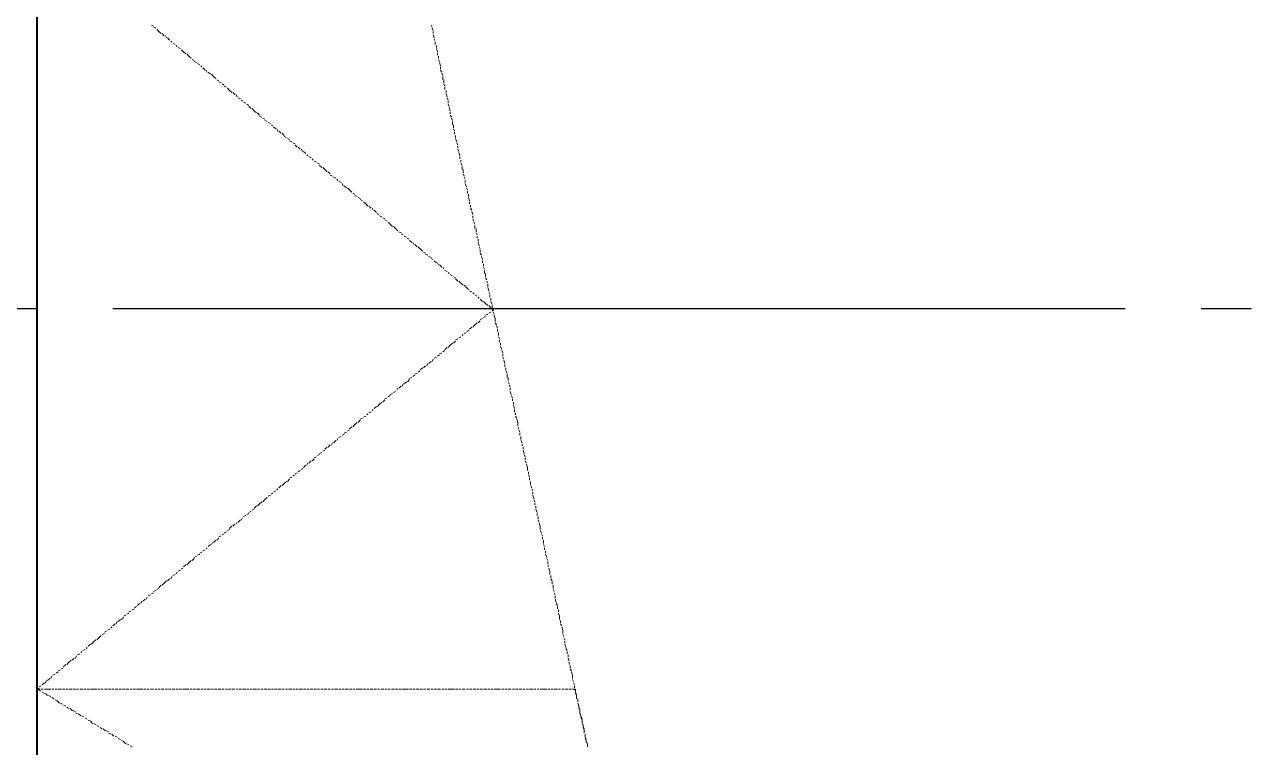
# Model space of a CAD drawing. Extents: x 8 to 21351, y 0 to 420.
# Drawn here: x 15631.75 to 15656, y 224.65 to 238.94 of the extents above; entities that cross this region are included whole.
import ezdxf

# ---------------------------------------------------------------- set-up
doc = ezdxf.new("R2010")
doc.units = 0

msp = doc.modelspace()

# ---------------------------------------------------------------- linework, layer by layer
at = {"color": 7, "lineweight": 40}
msp.add_line((15631.993, 262.065), (15631.993, 174.561), dxfattribs=at)
at = {"lineweight": 25}
for p, q in [((15631.993, 245.914), (15631.993, 225.912)), ((15631.993, 233.32), (15630.999, 233.32)), ((15653.499, 233.32), (15633.496, 233.32)), ((15655.996, 233.32), (15655.002, 233.32))]:
    msp.add_line(p, q, dxfattribs=at)
at = {"color": 7, "lineweight": 5}
for p, q in [((15631.993, 238.887), (15631.993, 238.929)), ((15631.993, 238.802), (15631.993, 238.866)), ((15634.258, 238.929), (15634.301, 238.908)), ((15634.301, 238.887), (15634.343, 238.866)), ((15634.364, 238.845), (15634.406, 238.802)), ((15639.804, 238.887), (15639.783, 238.929)), ((15639.825, 238.823), (15639.804, 238.866)), ((15631.993, 238.739), (15631.993, 238.781)), ((15631.993, 238.675), (15631.993, 238.718)), ((15631.993, 238.591), (15631.993, 238.654)), ((15634.406, 238.802), (15634.449, 238.76)), ((15634.47, 238.76), (15634.512, 238.718)), ((15634.533, 238.718), (15634.555, 238.675)), ((15634.576, 238.675), (15634.618, 238.633)), ((15634.639, 238.612), (15634.66, 238.591)), ((15639.825, 238.76), (15639.825, 238.802)), ((15639.846, 238.675), (15639.825, 238.739)), ((15639.867, 238.612), (15639.846, 238.654)), ((15639.867, 238.548), (15639.867, 238.591)), ((15631.993, 238.527), (15631.993, 238.57)), ((15631.993, 238.464), (15631.993, 238.506)), ((15631.993, 238.379), (15631.993, 238.442)), ((15631.993, 238.315), (15631.993, 238.358)), ((15634.682, 238.57), (15634.724, 238.548)), ((15634.745, 238.527), (15634.766, 238.506)), ((15634.787, 238.485), (15634.83, 238.464)), ((15634.851, 238.442), (15634.893, 238.4)), ((15634.893, 238.4), (15634.936, 238.358)), ((15634.957, 238.358), (15634.999, 238.315)), ((15639.889, 238.485), (15639.889, 238.527)), ((15639.91, 238.4), (15639.889, 238.464)), ((15639.91, 238.337), (15639.91, 238.379)), ((15631.993, 238.252), (15631.993, 238.294)), ((15631.993, 238.167), (15631.993, 238.231)), ((15631.993, 238.104), (15631.993, 238.167)), ((15634.999, 238.315), (15635.041, 238.273)), ((15635.063, 238.252), (15635.105, 238.231)), ((15635.105, 238.21), (15635.147, 238.188)), ((15635.168, 238.167), (15635.211, 238.146)), ((15635.232, 238.125), (15635.253, 238.104)), ((15639.931, 238.273), (15639.931, 238.315)), ((15639.952, 238.21), (15639.931, 238.252)), ((15639.973, 238.125), (15639.952, 238.188)), ((15639.973, 238.061), (15639.973, 238.104)), ((15631.993, 238.04), (15631.993, 238.083)), ((15631.993, 237.977), (15631.993, 238.019)), ((15631.993, 237.892), (15631.993, 237.956)), ((15631.993, 237.829), (15631.993, 237.871)), ((15635.274, 238.083), (15635.317, 238.04)), ((15635.338, 238.04), (15635.359, 237.998)), ((15635.38, 237.998), (15635.422, 237.956)), ((15635.444, 237.956), (15635.486, 237.913)), ((15635.486, 237.913), (15635.528, 237.871)), ((15639.994, 237.998), (15639.973, 238.04)), ((15640.016, 237.935), (15639.994, 237.977)), ((15640.016, 237.85), (15640.016, 237.913)), ((15631.993, 237.765), (15631.993, 237.808)), ((15631.993, 237.68), (15631.993, 237.744)), ((15631.993, 237.617), (15631.993, 237.659)), ((15635.549, 237.85), (15635.592, 237.829)), ((15635.592, 237.808), (15635.634, 237.786)), ((15635.655, 237.765), (15635.698, 237.744)), ((15635.698, 237.723), (15635.74, 237.702)), ((15635.761, 237.68), (15635.803, 237.638)), ((15635.803, 237.638), (15635.846, 237.596)), ((15640.037, 237.786), (15640.037, 237.85)), ((15640.058, 237.723), (15640.037, 237.765)), ((15640.058, 237.659), (15640.058, 237.702)), ((15640.079, 237.596), (15640.079, 237.638)), ((15631.993, 237.554), (15631.993, 237.596)), ((15631.993, 237.469), (15631.993, 237.532)), ((15631.993, 237.405), (15631.993, 237.448)), ((15631.993, 237.342), (15631.993, 237.384)), ((15635.867, 237.596), (15635.909, 237.554)), ((15635.93, 237.554), (15635.952, 237.511)), ((15635.973, 237.49), (15636.015, 237.469)), ((15636.036, 237.448), (15636.057, 237.427)), ((15636.079, 237.405), (15636.121, 237.384)), ((15640.1, 237.511), (15640.079, 237.575)), ((15640.121, 237.448), (15640.1, 237.49)), ((15640.121, 237.384), (15640.121, 237.427)), ((15631.993, 237.257), (15631.993, 237.321)), ((15631.993, 237.194), (15631.993, 237.257)), ((15631.993, 237.13), (15631.993, 237.173)), ((15636.142, 237.363), (15636.184, 237.342)), ((15636.184, 237.321), (15636.227, 237.278)), ((15636.248, 237.278), (15636.29, 237.236)), ((15636.29, 237.236), (15636.333, 237.194)), ((15636.354, 237.194), (15636.396, 237.151)), ((15636.396, 237.13), (15636.438, 237.109)), ((15640.143, 237.321), (15640.121, 237.363)), ((15640.164, 237.236), (15640.143, 237.299)), ((15640.164, 237.173), (15640.164, 237.215)), ((15640.185, 237.109), (15640.164, 237.151)), ((15631.993, 237.067), (15631.993, 237.109)), ((15631.993, 236.982), (15631.993, 237.045)), ((15631.993, 236.918), (15631.993, 236.961)), ((15631.993, 236.855), (15631.993, 236.897)), ((15636.46, 237.088), (15636.502, 237.067)), ((15636.502, 237.045), (15636.544, 237.024)), ((15636.565, 237.003), (15636.608, 236.982)), ((15636.629, 236.961), (15636.65, 236.94)), ((15636.671, 236.918), (15636.714, 236.876)), ((15640.206, 237.045), (15640.185, 237.088)), ((15640.206, 236.961), (15640.206, 237.024)), ((15640.227, 236.897), (15640.227, 236.961)), ((15631.993, 236.77), (15631.993, 236.834)), ((15631.993, 236.707), (15631.993, 236.749)), ((15631.993, 236.643), (15631.993, 236.686)), ((15636.735, 236.876), (15636.756, 236.834)), ((15636.777, 236.834), (15636.819, 236.792)), ((15636.841, 236.792), (15636.883, 236.749)), ((15636.883, 236.728), (15636.925, 236.707)), ((15636.946, 236.686), (15636.989, 236.665)), ((15640.248, 236.834), (15640.227, 236.876)), ((15640.248, 236.77), (15640.248, 236.813)), ((15640.27, 236.707), (15640.27, 236.749)), ((15640.291, 236.622), (15640.27, 236.686)), ((15631.993, 236.559), (15631.993, 236.622)), ((15631.993, 236.495), (15631.993, 236.537)), ((15631.993, 236.432), (15631.993, 236.474)), ((15631.993, 236.347), (15631.993, 236.411)), ((15636.989, 236.643), (15637.031, 236.622)), ((15637.052, 236.601), (15637.095, 236.58)), ((15637.095, 236.559), (15637.137, 236.516)), ((15637.158, 236.516), (15637.2, 236.474)), ((15637.222, 236.474), (15637.243, 236.432)), ((15637.264, 236.432), (15637.306, 236.389)), ((15640.312, 236.559), (15640.291, 236.601)), ((15640.312, 236.495), (15640.312, 236.537)), ((15640.333, 236.432), (15640.312, 236.474)), ((15640.354, 236.347), (15640.333, 236.411)), ((15631.993, 236.284), (15631.993, 236.347)), ((15631.993, 236.22), (15631.993, 236.262)), ((15631.993, 236.156), (15631.993, 236.199)), ((15637.327, 236.368), (15637.349, 236.347)), ((15637.37, 236.326), (15637.412, 236.305)), ((15637.433, 236.284), (15637.454, 236.262)), ((15637.476, 236.241), (15637.518, 236.22)), ((15637.539, 236.199), (15637.581, 236.178)), ((15640.354, 236.284), (15640.354, 236.326)), ((15640.375, 236.22), (15640.375, 236.262)), ((15640.397, 236.156), (15640.375, 236.199)), ((15631.993, 236.072), (15631.993, 236.135)), ((15631.993, 236.008), (15631.993, 236.051)), ((15631.993, 235.945), (15631.993, 235.987)), ((15631.993, 235.86), (15631.993, 235.924)), ((15637.581, 236.156), (15637.624, 236.114)), ((15637.645, 236.114), (15637.687, 236.072)), ((15637.687, 236.072), (15637.73, 236.03)), ((15637.751, 236.03), (15637.793, 235.987)), ((15637.793, 235.966), (15637.835, 235.945)), ((15637.857, 235.924), (15637.899, 235.902)), ((15640.397, 236.072), (15640.397, 236.135)), ((15640.418, 236.008), (15640.418, 236.072)), ((15640.439, 235.945), (15640.418, 235.987)), ((15640.46, 235.881), (15640.439, 235.924)), ((15631.993, 235.797), (15631.993, 235.839)), ((15631.993, 235.733), (15631.993, 235.775)), ((15631.993, 235.649), (15631.993, 235.712)), ((15637.92, 235.881), (15637.941, 235.86)), ((15637.962, 235.839), (15638.005, 235.818)), ((15638.026, 235.797), (15638.047, 235.754)), ((15638.068, 235.754), (15638.111, 235.712)), ((15638.132, 235.712), (15638.174, 235.67)), ((15640.46, 235.818), (15640.46, 235.86)), ((15640.481, 235.733), (15640.46, 235.797)), ((15640.502, 235.67), (15640.481, 235.712)), ((15631.993, 235.585), (15631.993, 235.627)), ((15631.993, 235.522), (15631.993, 235.564)), ((15631.993, 235.437), (15631.993, 235.5)), ((15631.993, 235.373), (15631.993, 235.437)), ((15638.174, 235.67), (15638.216, 235.627)), ((15638.238, 235.606), (15638.28, 235.585)), ((15638.28, 235.564), (15638.322, 235.543)), ((15638.343, 235.522), (15638.386, 235.5)), ((15638.386, 235.479), (15638.428, 235.458)), ((15638.449, 235.437), (15638.492, 235.394)), ((15640.502, 235.606), (15640.502, 235.649)), ((15640.524, 235.543), (15640.524, 235.585)), ((15640.545, 235.458), (15640.524, 235.522)), ((15640.545, 235.394), (15640.545, 235.437)), ((15631.993, 235.31), (15631.993, 235.352)), ((15631.993, 235.246), (15631.993, 235.289)), ((15631.993, 235.162), (15631.993, 235.225)), ((15638.492, 235.394), (15638.534, 235.352)), ((15638.555, 235.352), (15638.597, 235.31)), ((15638.619, 235.31), (15638.64, 235.268)), ((15638.661, 235.268), (15638.703, 235.225)), ((15638.724, 235.204), (15638.746, 235.183)), ((15640.566, 235.331), (15640.566, 235.373)), ((15640.587, 235.268), (15640.566, 235.31)), ((15640.608, 235.183), (15640.587, 235.246)), ((15631.993, 235.098), (15631.993, 235.141)), ((15631.993, 235.035), (15631.993, 235.077)), ((15631.993, 234.95), (15631.993, 235.013)), ((15638.767, 235.162), (15638.809, 235.141)), ((15638.83, 235.119), (15638.873, 235.098)), ((15638.873, 235.077), (15638.915, 235.056)), ((15638.936, 235.035), (15638.978, 234.992)), ((15638.978, 234.992), (15639.021, 234.95)), ((15639.042, 234.95), (15639.084, 234.908)), ((15640.608, 235.119), (15640.608, 235.162)), ((15640.629, 235.056), (15640.608, 235.098)), ((15640.651, 234.992), (15640.629, 235.035)), ((15640.651, 234.908), (15640.651, 234.971)), ((15631.993, 234.887), (15631.993, 234.929)), ((15631.993, 234.823), (15631.993, 234.865)), ((15631.993, 234.738), (15631.993, 234.802)), ((15631.993, 234.675), (15631.993, 234.717)), ((15639.084, 234.908), (15639.127, 234.865)), ((15639.148, 234.844), (15639.19, 234.823)), ((15639.19, 234.802), (15639.232, 234.781)), ((15639.254, 234.759), (15639.296, 234.738)), ((15639.317, 234.717), (15639.338, 234.696)), ((15640.672, 234.844), (15640.672, 234.908)), ((15640.693, 234.781), (15640.672, 234.823)), ((15640.693, 234.717), (15640.693, 234.759)), ((15631.993, 234.611), (15631.993, 234.654)), ((15631.993, 234.527), (15631.993, 234.59)), ((15631.993, 234.463), (15631.993, 234.527)), ((15639.359, 234.675), (15639.402, 234.632)), ((15639.423, 234.632), (15639.444, 234.59)), ((15639.465, 234.59), (15639.508, 234.548)), ((15639.529, 234.548), (15639.571, 234.506)), ((15639.571, 234.506), (15639.613, 234.463)), ((15640.714, 234.654), (15640.714, 234.696)), ((15640.735, 234.569), (15640.714, 234.632)), ((15640.756, 234.506), (15640.735, 234.548)), ((15640.756, 234.442), (15640.756, 234.484)), ((15631.993, 234.4), (15631.993, 234.442)), ((15631.993, 234.336), (15631.993, 234.379)), ((15631.993, 234.251), (15631.993, 234.315)), ((15631.993, 234.188), (15631.993, 234.23)), ((15639.635, 234.442), (15639.677, 234.421)), ((15639.677, 234.4), (15639.719, 234.379)), ((15639.74, 234.357), (15639.783, 234.336)), ((15639.783, 234.315), (15639.825, 234.294)), ((15639.846, 234.273), (15639.889, 234.23)), ((15639.91, 234.23), (15639.931, 234.188)), ((15640.778, 234.379), (15640.756, 234.421)), ((15640.799, 234.294), (15640.778, 234.357)), ((15640.799, 234.23), (15640.799, 234.273)), ((15631.993, 234.125), (15631.993, 234.167)), ((15631.993, 234.04), (15631.993, 234.103)), ((15631.993, 233.976), (15631.993, 234.019)), ((15639.952, 234.188), (15639.994, 234.146)), ((15640.016, 234.146), (15640.037, 234.103)), ((15640.058, 234.082), (15640.1, 234.061)), ((15640.121, 234.04), (15640.143, 234.019)), ((15640.164, 233.998), (15640.206, 233.976)), ((15640.82, 234.167), (15640.82, 234.209)), ((15640.841, 234.103), (15640.82, 234.146)), ((15640.841, 234.019), (15640.841, 234.082)), ((15640.862, 233.955), (15640.862, 234.019)), ((15631.993, 233.913), (15631.993, 233.955)), ((15631.993, 233.828), (15631.993, 233.892)), ((15631.993, 233.765), (15631.993, 233.807)), ((15631.993, 233.701), (15631.993, 233.744)), ((15640.227, 233.955), (15640.27, 233.934)), ((15640.27, 233.913), (15640.312, 233.87)), ((15640.333, 233.87), (15640.375, 233.828)), ((15640.375, 233.828), (15640.418, 233.786)), ((15640.439, 233.786), (15640.481, 233.744)), ((15640.481, 233.744), (15640.524, 233.701)), ((15640.883, 233.892), (15640.862, 233.934)), ((15640.905, 233.828), (15640.883, 233.87)), ((15640.905, 233.765), (15640.905, 233.807)), ((15640.926, 233.68), (15640.905, 233.744)), ((15631.993, 233.617), (15631.993, 233.68)), ((15631.993, 233.553), (15631.993, 233.617)), ((15631.993, 233.489), (15631.993, 233.532)), ((15640.545, 233.68), (15640.587, 233.659)), ((15640.608, 233.638), (15640.629, 233.617)), ((15640.651, 233.595), (15640.693, 233.574)), ((15640.714, 233.553), (15640.735, 233.532)), ((15640.756, 233.511), (15640.799, 233.468)), ((15640.947, 233.617), (15640.926, 233.659)), ((15640.947, 233.553), (15640.947, 233.595)), ((15640.968, 233.489), (15640.968, 233.532)), ((15631.993, 233.426), (15631.993, 233.468)), ((15631.993, 233.341), (15631.993, 233.405)), ((15631.993, 233.278), (15631.993, 233.32)), ((15631.993, 233.214), (15631.993, 233.257)), ((15640.82, 233.468), (15640.862, 233.426)), ((15640.862, 233.426), (15640.905, 233.384)), ((15640.926, 233.384), (15640.968, 233.341)), ((15640.968, 233.257), (15640.926, 233.236)), ((15640.989, 233.405), (15640.968, 233.468)), ((15640.968, 233.32), (15641.01, 233.299)), ((15640.989, 233.341), (15640.989, 233.384)), ((15641.01, 233.299), (15640.989, 233.278)), ((15641.01, 233.278), (15641.01, 233.32)), ((15641.032, 233.214), (15641.01, 233.257)), ((15631.993, 233.13), (15631.993, 233.193)), ((15631.993, 233.066), (15631.993, 233.108)), ((15631.993, 233.003), (15631.993, 233.045)), ((15640.693, 233.045), (15640.651, 233.003)), ((15640.756, 233.087), (15640.714, 233.045)), ((15640.799, 233.13), (15640.756, 233.108)), ((15640.862, 233.172), (15640.82, 233.151)), ((15640.905, 233.214), (15640.862, 233.193)), ((15641.053, 233.13), (15641.032, 233.193)), ((15641.053, 233.066), (15641.053, 233.13)), ((15641.074, 233.003), (15641.053, 233.045)), ((15631.993, 232.918), (15631.993, 232.982)), ((15631.993, 232.855), (15631.993, 232.897)), ((15631.993, 232.791), (15631.993, 232.833)), ((15631.993, 232.727), (15631.993, 232.77)), ((15640.375, 232.77), (15640.333, 232.749)), ((15640.418, 232.812), (15640.397, 232.791)), ((15640.481, 232.855), (15640.439, 232.833)), ((15640.524, 232.897), (15640.502, 232.876)), ((15640.587, 232.96), (15640.545, 232.918)), ((15640.651, 233.003), (15640.608, 232.96)), ((15641.095, 232.939), (15641.074, 232.982)), ((15641.095, 232.876), (15641.095, 232.918)), ((15641.116, 232.791), (15641.116, 232.855)), ((15641.137, 232.727), (15641.116, 232.77)), ((15631.993, 232.643), (15631.993, 232.706)), ((15631.993, 232.579), (15631.993, 232.622)), ((15631.993, 232.516), (15631.993, 232.558)), ((15640.1, 232.558), (15640.058, 232.516)), ((15640.164, 232.601), (15640.121, 232.558)), ((15640.206, 232.643), (15640.164, 232.601)), ((15640.27, 232.685), (15640.227, 232.643)), ((15640.312, 232.727), (15640.27, 232.706)), ((15641.137, 232.664), (15641.137, 232.706)), ((15641.159, 232.601), (15641.159, 232.643)), ((15641.18, 232.516), (15641.159, 232.579)), ((15631.993, 232.431), (15631.993, 232.495)), ((15631.993, 232.368), (15631.993, 232.41)), ((15631.993, 232.304), (15631.993, 232.346)), ((15631.993, 232.22), (15631.993, 232.283)), ((15639.783, 232.283), (15639.74, 232.241)), ((15639.825, 232.325), (15639.804, 232.283)), ((15639.889, 232.368), (15639.846, 232.346)), ((15639.952, 232.41), (15639.91, 232.389)), ((15639.994, 232.452), (15639.952, 232.431)), ((15640.058, 232.495), (15640.016, 232.474)), ((15641.201, 232.452), (15641.18, 232.495)), ((15641.201, 232.389), (15641.201, 232.431)), ((15641.222, 232.325), (15641.201, 232.368)), ((15641.243, 232.241), (15641.222, 232.304)), ((15631.993, 232.156), (15631.993, 232.198)), ((15631.993, 232.093), (15631.993, 232.135)), ((15631.993, 232.008), (15631.993, 232.071)), ((15639.508, 232.05), (15639.465, 232.029)), ((15639.571, 232.093), (15639.529, 232.071)), ((15639.613, 232.156), (15639.571, 232.114)), ((15639.677, 232.198), (15639.635, 232.156)), ((15639.719, 232.241), (15639.698, 232.198)), ((15641.243, 232.177), (15641.243, 232.22)), ((15641.264, 232.114), (15641.264, 232.156)), ((15641.286, 232.05), (15641.264, 232.093)), ((15631.993, 231.944), (15631.993, 231.987)), ((15631.993, 231.881), (15631.993, 231.923)), ((15631.993, 231.817), (15631.993, 231.86)), ((15631.993, 231.733), (15631.993, 231.796)), ((15639.19, 231.796), (15639.148, 231.754)), ((15639.232, 231.839), (15639.211, 231.796)), ((15639.296, 231.881), (15639.254, 231.839)), ((15639.359, 231.923), (15639.317, 231.881)), ((15639.402, 231.965), (15639.359, 231.944)), ((15639.465, 232.008), (15639.423, 231.987)), ((15641.286, 231.965), (15641.286, 232.029)), ((15641.307, 231.902), (15641.307, 231.965)), ((15641.328, 231.839), (15641.307, 231.881)), ((15641.349, 231.775), (15641.328, 231.817)), ((15631.993, 231.669), (15631.993, 231.711)), ((15631.993, 231.606), (15631.993, 231.648)), ((15631.993, 231.521), (15631.993, 231.584)), ((15638.915, 231.563), (15638.873, 231.542)), ((15638.978, 231.606), (15638.936, 231.584)), ((15639.021, 231.648), (15638.978, 231.627)), ((15639.084, 231.69), (15639.042, 231.669)), ((15639.127, 231.754), (15639.105, 231.711)), ((15641.349, 231.711), (15641.349, 231.754)), ((15641.37, 231.627), (15641.349, 231.69)), ((15641.391, 231.563), (15641.37, 231.606)), ((15631.993, 231.458), (15631.993, 231.5)), ((15631.993, 231.394), (15631.993, 231.436)), ((15631.993, 231.309), (15631.993, 231.373)), ((15638.64, 231.331), (15638.619, 231.309)), ((15638.703, 231.394), (15638.661, 231.352)), ((15638.767, 231.436), (15638.724, 231.394)), ((15638.809, 231.479), (15638.767, 231.436)), ((15638.873, 231.521), (15638.83, 231.479)), ((15641.391, 231.5), (15641.391, 231.542)), ((15641.413, 231.436), (15641.413, 231.479)), ((15641.434, 231.352), (15641.413, 231.415)), ((15641.434, 231.288), (15641.434, 231.331)), ((15631.993, 231.246), (15631.993, 231.288)), ((15631.993, 231.182), (15631.993, 231.225)), ((15631.993, 231.098), (15631.993, 231.161)), ((15631.993, 231.034), (15631.993, 231.077)), ((15638.322, 231.077), (15638.28, 231.034)), ((15638.386, 231.119), (15638.343, 231.077)), ((15638.428, 231.161), (15638.386, 231.14)), ((15638.492, 231.203), (15638.449, 231.182)), ((15638.534, 231.246), (15638.513, 231.225)), ((15638.597, 231.288), (15638.555, 231.267)), ((15641.455, 231.225), (15641.455, 231.267)), ((15641.476, 231.161), (15641.455, 231.203)), ((15641.497, 231.077), (15641.476, 231.14)), ((15641.497, 231.013), (15641.497, 231.077)), ((15631.993, 230.971), (15631.993, 231.013)), ((15631.993, 230.907), (15631.993, 230.95)), ((15631.993, 230.822), (15631.993, 230.886)), ((15638.068, 230.844), (15638.026, 230.822)), ((15638.111, 230.886), (15638.068, 230.865)), ((15638.174, 230.928), (15638.132, 230.907)), ((15638.216, 230.992), (15638.174, 230.95)), ((15638.28, 231.034), (15638.238, 230.992)), ((15641.518, 230.95), (15641.497, 230.992)), ((15641.54, 230.886), (15641.518, 230.928)), ((15641.54, 230.822), (15641.54, 230.865)), ((15631.993, 230.759), (15631.993, 230.801)), ((15631.993, 230.696), (15631.993, 230.738)), ((15631.993, 230.611), (15631.993, 230.674)), ((15631.993, 230.547), (15631.993, 230.59)), ((15637.73, 230.59), (15637.687, 230.547)), ((15637.793, 230.632), (15637.751, 230.59)), ((15637.835, 230.674), (15637.814, 230.632)), ((15637.899, 230.717), (15637.857, 230.674)), ((15637.941, 230.759), (15637.92, 230.717)), ((15638.005, 230.801), (15637.962, 230.78)), ((15641.561, 230.738), (15641.561, 230.801)), ((15641.582, 230.674), (15641.561, 230.717)), ((15641.582, 230.611), (15641.582, 230.653)), ((15641.603, 230.547), (15641.603, 230.59)), ((15631.993, 230.484), (15631.993, 230.526)), ((15631.993, 230.399), (15631.993, 230.463)), ((15631.993, 230.336), (15631.993, 230.378)), ((15637.476, 230.357), (15637.433, 230.315)), ((15637.518, 230.399), (15637.476, 230.378)), ((15637.581, 230.441), (15637.539, 230.42)), ((15637.624, 230.484), (15637.581, 230.463)), ((15637.687, 230.526), (15637.645, 230.505)), ((15641.624, 230.463), (15641.603, 230.526)), ((15641.645, 230.399), (15641.624, 230.441)), ((15641.645, 230.336), (15641.645, 230.378)), ((15631.993, 230.272), (15631.993, 230.315)), ((15631.993, 230.188), (15631.993, 230.251)), ((15631.993, 230.124), (15631.993, 230.166)), ((15631.993, 230.06), (15631.993, 230.103)), ((15637.2, 230.124), (15637.158, 230.103)), ((15637.243, 230.166), (15637.222, 230.145)), ((15637.306, 230.23), (15637.264, 230.188)), ((15637.349, 230.272), (15637.327, 230.23)), ((15637.412, 230.315), (15637.37, 230.272)), ((15641.667, 230.272), (15641.645, 230.315)), ((15641.688, 230.188), (15641.667, 230.251)), ((15641.688, 230.124), (15641.688, 230.188)), ((15641.709, 230.06), (15641.709, 230.103)), ((15631.993, 229.997), (15631.993, 230.039)), ((15631.993, 229.912), (15631.993, 229.976)), ((15631.993, 229.849), (15631.993, 229.891)), ((15636.883, 229.87), (15636.841, 229.828)), ((15636.925, 229.912), (15636.883, 229.87)), ((15636.989, 229.955), (15636.946, 229.912)), ((15637.031, 229.997), (15636.989, 229.976)), ((15637.095, 230.039), (15637.052, 230.018)), ((15637.137, 230.082), (15637.095, 230.06)), ((15641.73, 229.997), (15641.709, 230.039)), ((15641.73, 229.934), (15641.73, 229.976)), ((15641.751, 229.849), (15641.751, 229.912)), ((15631.993, 229.785), (15631.993, 229.828)), ((15631.993, 229.701), (15631.993, 229.764)), ((15631.993, 229.637), (15631.993, 229.679)), ((15631.993, 229.574), (15631.993, 229.616)), ((15636.608, 229.637), (15636.565, 229.616)), ((15636.65, 229.679), (15636.629, 229.658)), ((15636.714, 229.722), (15636.671, 229.701)), ((15636.756, 229.764), (15636.735, 229.743)), ((15636.819, 229.828), (15636.777, 229.785)), ((15641.772, 229.785), (15641.751, 229.828)), ((15641.794, 229.722), (15641.772, 229.764)), ((15641.794, 229.658), (15641.794, 229.701)), ((15641.815, 229.574), (15641.794, 229.637)), ((15631.993, 229.489), (15631.993, 229.553)), ((15631.993, 229.425), (15631.993, 229.468)), ((15631.993, 229.362), (15631.993, 229.404)), ((15636.333, 229.425), (15636.29, 229.383)), ((15636.396, 229.468), (15636.354, 229.425)), ((15636.438, 229.51), (15636.396, 229.468)), ((15636.502, 229.553), (15636.46, 229.51)), ((15636.544, 229.595), (15636.502, 229.553)), ((15641.836, 229.51), (15641.815, 229.553)), ((15641.836, 229.447), (15641.836, 229.489)), ((15641.857, 229.383), (15641.857, 229.425)), ((15631.993, 229.277), (15631.993, 229.341)), ((15631.993, 229.214), (15631.993, 229.256)), ((15631.993, 229.15), (15631.993, 229.193)), ((15631.993, 229.087), (15631.993, 229.129)), ((15636.015, 229.15), (15635.973, 229.108)), ((15636.057, 229.193), (15636.036, 229.15)), ((15636.121, 229.235), (15636.079, 229.214)), ((15636.184, 229.277), (15636.142, 229.256)), ((15636.227, 229.32), (15636.184, 229.298)), ((15636.29, 229.362), (15636.248, 229.341)), ((15641.878, 229.298), (15641.857, 229.362)), ((15641.878, 229.235), (15641.878, 229.277)), ((15641.899, 229.172), (15641.899, 229.214)), ((15641.921, 229.108), (15641.899, 229.15)), ((15631.993, 229.002), (15631.993, 229.066)), ((15631.993, 228.939), (15631.993, 228.981)), ((15631.993, 228.875), (15631.993, 228.917)), ((15635.74, 228.917), (15635.698, 228.896)), ((15635.803, 228.96), (15635.761, 228.939)), ((15635.846, 229.023), (15635.803, 228.981)), ((15635.909, 229.066), (15635.867, 229.023)), ((15635.952, 229.108), (15635.93, 229.066)), ((15641.942, 229.023), (15641.921, 229.087)), ((15641.942, 228.96), (15641.942, 229.023)), ((15641.963, 228.896), (15641.942, 228.939)), ((15631.993, 228.791), (15631.993, 228.854)), ((15631.993, 228.727), (15631.993, 228.769)), ((15631.993, 228.663), (15631.993, 228.706)), ((15635.422, 228.663), (15635.38, 228.621)), ((15635.465, 228.706), (15635.444, 228.663)), ((15635.528, 228.748), (15635.486, 228.706)), ((15635.592, 228.791), (15635.549, 228.748)), ((15635.634, 228.833), (15635.592, 228.812)), ((15635.698, 228.875), (15635.655, 228.854)), ((15641.984, 228.833), (15641.963, 228.875)), ((15641.984, 228.769), (15641.984, 228.812)), ((15642.005, 228.685), (15642.005, 228.748)), ((15642.026, 228.621), (15642.005, 228.663)), ((15631.993, 228.579), (15631.993, 228.642)), ((15631.993, 228.515), (15631.993, 228.558)), ((15631.993, 228.452), (15631.993, 228.494)), ((15631.993, 228.367), (15631.993, 228.431)), ((15635.147, 228.431), (15635.105, 228.41)), ((15635.211, 228.473), (15635.168, 228.452)), ((15635.253, 228.515), (15635.211, 228.494)), ((15635.317, 228.558), (15635.274, 228.536)), ((15635.359, 228.6), (15635.338, 228.579)), ((15642.026, 228.558), (15642.026, 228.6)), ((15642.048, 228.494), (15642.048, 228.536)), ((15642.069, 228.41), (15642.048, 228.473)), ((15631.993, 228.304), (15631.993, 228.346)), ((15631.993, 228.24), (15631.993, 228.282)), ((15631.993, 228.177), (15631.993, 228.219)), ((15634.872, 228.198), (15634.851, 228.177)), ((15634.936, 228.261), (15634.893, 228.219)), ((15634.999, 228.304), (15634.957, 228.261)), ((15635.041, 228.346), (15634.999, 228.304)), ((15635.105, 228.388), (15635.063, 228.346)), ((15642.09, 228.346), (15642.069, 228.388)), ((15642.09, 228.282), (15642.09, 228.325)), ((15642.111, 228.219), (15642.09, 228.261)), ((15642.132, 228.134), (15642.111, 228.198)), ((15631.993, 228.092), (15631.993, 228.155)), ((15631.993, 228.029), (15631.993, 228.071)), ((15631.993, 227.965), (15631.993, 228.007)), ((15631.993, 227.88), (15631.993, 227.944)), ((15634.555, 227.944), (15634.512, 227.901)), ((15634.618, 227.986), (15634.576, 227.944)), ((15634.66, 228.029), (15634.639, 227.986)), ((15634.724, 228.071), (15634.682, 228.05)), ((15634.766, 228.113), (15634.745, 228.092)), ((15634.83, 228.155), (15634.787, 228.134)), ((15642.132, 228.071), (15642.132, 228.134)), ((15642.153, 228.007), (15642.153, 228.05)), ((15642.175, 227.944), (15642.153, 227.986)), ((15642.175, 227.88), (15642.175, 227.923)), ((15631.993, 227.817), (15631.993, 227.859)), ((15631.993, 227.753), (15631.993, 227.796)), ((15631.993, 227.669), (15631.993, 227.732)), ((15634.301, 227.711), (15634.258, 227.69)), ((15634.343, 227.753), (15634.301, 227.732)), ((15634.406, 227.796), (15634.364, 227.774)), ((15634.449, 227.859), (15634.406, 227.817)), ((15634.512, 227.901), (15634.47, 227.859)), ((15642.196, 227.796), (15642.196, 227.859)), ((15642.217, 227.732), (15642.196, 227.774)), ((15642.238, 227.669), (15642.217, 227.711)), ((15631.993, 227.605), (15631.993, 227.648)), ((15631.993, 227.542), (15631.993, 227.584)), ((15631.993, 227.457), (15631.993, 227.52)), ((15631.993, 227.393), (15631.993, 227.436)), ((15633.962, 227.436), (15633.92, 227.415)), ((15634.025, 227.499), (15633.983, 227.457)), ((15634.068, 227.542), (15634.047, 227.499)), ((15634.131, 227.584), (15634.089, 227.542)), ((15634.174, 227.626), (15634.152, 227.584)), ((15634.237, 227.669), (15634.195, 227.648)), ((15642.238, 227.605), (15642.238, 227.648)), ((15642.259, 227.52), (15642.238, 227.584)), ((15642.28, 227.457), (15642.259, 227.499)), ((15642.28, 227.393), (15642.28, 227.436)), ((15631.993, 227.33), (15631.993, 227.372)), ((15631.993, 227.267), (15631.993, 227.309)), ((15631.993, 227.182), (15631.993, 227.245)), ((15633.708, 227.224), (15633.666, 227.182)), ((15633.75, 227.267), (15633.708, 227.245)), ((15633.814, 227.309), (15633.771, 227.288)), ((15633.856, 227.351), (15633.814, 227.33)), ((15633.92, 227.393), (15633.877, 227.372)), ((15642.302, 227.33), (15642.302, 227.372)), ((15642.323, 227.245), (15642.302, 227.309)), ((15642.323, 227.182), (15642.323, 227.245)), ((15631.993, 227.118), (15631.993, 227.161)), ((15631.993, 227.055), (15631.993, 227.097)), ((15631.993, 226.97), (15631.993, 227.034)), ((15631.993, 226.907), (15631.993, 226.949)), ((15633.369, 226.949), (15633.327, 226.928)), ((15633.433, 226.991), (15633.39, 226.97)), ((15633.475, 227.034), (15633.454, 227.012)), ((15633.539, 227.097), (15633.496, 227.055)), ((15633.581, 227.139), (15633.56, 227.097)), ((15633.644, 227.182), (15633.602, 227.139)), ((15642.344, 227.118), (15642.344, 227.161)), ((15642.365, 227.055), (15642.344, 227.097)), ((15642.386, 226.97), (15642.365, 227.034)), ((15642.386, 226.907), (15642.386, 226.97)), ((15631.993, 226.843), (15631.993, 226.886)), ((15631.993, 226.758), (15631.993, 226.822)), ((15631.993, 226.695), (15631.993, 226.737)), ((15633.115, 226.737), (15633.073, 226.695)), ((15633.158, 226.78), (15633.115, 226.737)), ((15633.221, 226.822), (15633.179, 226.78)), ((15633.263, 226.864), (15633.221, 226.822)), ((15633.327, 226.907), (15633.285, 226.886)), ((15642.407, 226.843), (15642.386, 226.886)), ((15642.429, 226.78), (15642.407, 226.822)), ((15642.429, 226.716), (15642.429, 226.758)), ((15631.993, 226.631), (15631.993, 226.674)), ((15631.993, 226.547), (15631.993, 226.61)), ((15631.993, 226.483), (15631.993, 226.547)), ((15631.993, 226.42), (15631.993, 226.462)), ((15632.777, 226.462), (15632.755, 226.42)), ((15632.84, 226.505), (15632.798, 226.483)), ((15632.882, 226.547), (15632.861, 226.526)), ((15632.946, 226.589), (15632.904, 226.568)), ((15632.988, 226.631), (15632.967, 226.61)), ((15633.052, 226.695), (15633.009, 226.653)), ((15642.45, 226.631), (15642.429, 226.695)), ((15642.471, 226.568), (15642.45, 226.61)), ((15642.471, 226.505), (15642.471, 226.547)), ((15642.492, 226.441), (15642.492, 226.483)), ((15631.993, 226.356), (15631.993, 226.399)), ((15631.993, 226.272), (15631.993, 226.335)), ((15631.993, 226.208), (15631.993, 226.25)), ((15632.523, 226.229), (15632.48, 226.208)), ((15632.565, 226.293), (15632.523, 226.25)), ((15632.628, 226.335), (15632.586, 226.293)), ((15632.671, 226.377), (15632.628, 226.335)), ((15632.734, 226.42), (15632.692, 226.377)), ((15642.513, 226.356), (15642.492, 226.42)), ((15642.513, 226.293), (15642.513, 226.335)), ((15642.534, 226.229), (15642.534, 226.272)), ((15631.993, 226.145), (15631.993, 226.187)), ((15631.993, 226.06), (15631.993, 226.124)), ((15631.993, 225.996), (15631.993, 226.039)), ((15632.247, 226.018), (15632.205, 225.975)), ((15632.29, 226.06), (15632.269, 226.018)), ((15632.353, 226.102), (15632.311, 226.081)), ((15632.417, 226.145), (15632.374, 226.124)), ((15632.459, 226.187), (15632.417, 226.166)), ((15642.556, 226.166), (15642.534, 226.208)), ((15642.577, 226.081), (15642.556, 226.145)), ((15642.577, 226.018), (15642.577, 226.081)), ((15642.598, 225.954), (15642.577, 225.996)), ((15631.993, 225.933), (15631.993, 225.975)), ((15631.993, 225.848), (15631.993, 225.912)), ((15632.036, 225.827), (15631.993, 225.806)), ((15631.993, 225.785), (15631.993, 225.827)), ((15631.993, 225.806), (15632.057, 225.806)), ((15631.993, 225.806), (15632.036, 225.785)), ((15631.993, 225.721), (15631.993, 225.764)), ((15632.078, 225.869), (15632.036, 225.848)), ((15632.036, 225.785), (15632.078, 225.764)), ((15632.078, 225.806), (15632.12, 225.806)), ((15632.142, 225.933), (15632.099, 225.891)), ((15632.099, 225.743), (15632.142, 225.721)), ((15632.142, 225.806), (15632.205, 225.806)), ((15632.184, 225.975), (15632.163, 225.933)), ((15632.205, 225.806), (15632.269, 225.806)), ((15632.29, 225.806), (15632.332, 225.806)), ((15632.353, 225.806), (15632.396, 225.806)), ((15632.417, 225.806), (15632.48, 225.806)), ((15632.501, 225.806), (15632.544, 225.806)), ((15632.565, 225.806), (15632.607, 225.806)), ((15632.628, 225.806), (15632.692, 225.806)), ((15632.713, 225.806), (15632.755, 225.806)), ((15632.777, 225.806), (15632.819, 225.806)), ((15632.84, 225.806), (15632.904, 225.806)), ((15632.925, 225.806), (15632.967, 225.806)), ((15632.988, 225.806), (15633.031, 225.806)), ((15633.052, 225.806), (15633.115, 225.806)), ((15633.115, 225.806), (15633.179, 225.806)), ((15633.2, 225.806), (15633.242, 225.806)), ((15633.263, 225.806), (15633.306, 225.806)), ((15633.327, 225.806), (15633.39, 225.806)), ((15633.412, 225.806), (15633.454, 225.806)), ((15633.475, 225.806), (15633.517, 225.806)), ((15633.539, 225.806), (15633.602, 225.806)), ((15633.623, 225.806), (15633.666, 225.806)), ((15633.687, 225.806), (15633.729, 225.806)), ((15633.75, 225.806), (15633.814, 225.806)), ((15633.835, 225.806), (15633.877, 225.806)), ((15633.898, 225.806), (15633.941, 225.806)), ((15633.962, 225.806), (15634.025, 225.806)), ((15634.025, 225.806), (15634.089, 225.806)), ((15634.11, 225.806), (15634.152, 225.806)), ((15634.174, 225.806), (15634.216, 225.806)), ((15634.237, 225.806), (15634.301, 225.806)), ((15634.322, 225.806), (15634.364, 225.806)), ((15634.385, 225.806), (15634.428, 225.806)), ((15634.449, 225.806), (15634.512, 225.806)), ((15634.533, 225.806), (15634.576, 225.806)), ((15634.597, 225.806), (15634.639, 225.806)), ((15634.66, 225.806), (15634.724, 225.806)), ((15634.745, 225.806), (15634.787, 225.806)), ((15634.809, 225.806), (15634.851, 225.806)), ((15634.872, 225.806), (15634.936, 225.806)), ((15634.936, 225.806), (15634.999, 225.806)), ((15635.02, 225.806), (15635.063, 225.806)), ((15635.084, 225.806), (15635.126, 225.806)), ((15635.147, 225.806), (15635.211, 225.806)), ((15635.232, 225.806), (15635.274, 225.806)), ((15635.295, 225.806), (15635.338, 225.806)), ((15635.359, 225.806), (15635.422, 225.806)), ((15635.444, 225.806), (15635.486, 225.806)), ((15635.507, 225.806), (15635.549, 225.806)), ((15635.571, 225.806), (15635.634, 225.806)), ((15635.655, 225.806), (15635.698, 225.806)), ((15635.719, 225.806), (15635.761, 225.806)), ((15635.782, 225.806), (15635.825, 225.806)), ((15635.846, 225.806), (15635.909, 225.806)), ((15635.93, 225.806), (15635.973, 225.806)), ((15635.994, 225.806), (15636.036, 225.806)), ((15636.057, 225.806), (15636.121, 225.806)), ((15636.142, 225.806), (15636.184, 225.806)), ((15636.206, 225.806), (15636.248, 225.806)), ((15636.269, 225.806), (15636.333, 225.806)), ((15636.354, 225.806), (15636.396, 225.806)), ((15636.417, 225.806), (15636.46, 225.806)), ((15636.481, 225.806), (15636.544, 225.806)), ((15636.565, 225.806), (15636.608, 225.806)), ((15636.629, 225.806), (15636.671, 225.806)), ((15636.692, 225.806), (15636.735, 225.806)), ((15636.756, 225.806), (15636.819, 225.806)), ((15636.841, 225.806), (15636.883, 225.806)), ((15636.904, 225.806), (15636.946, 225.806)), ((15636.968, 225.806), (15637.031, 225.806)), ((15637.052, 225.806), (15637.095, 225.806)), ((15637.116, 225.806), (15637.158, 225.806)), ((15637.179, 225.806), (15637.243, 225.806)), ((15637.264, 225.806), (15637.306, 225.806)), ((15637.327, 225.806), (15637.37, 225.806)), ((15637.391, 225.806), (15637.454, 225.806)), ((15637.476, 225.806), (15637.518, 225.806)), ((15637.539, 225.806), (15637.581, 225.806)), ((15637.603, 225.806), (15637.645, 225.806)), ((15637.666, 225.806), (15637.73, 225.806)), ((15637.751, 225.806), (15637.793, 225.806)), ((15637.814, 225.806), (15637.857, 225.806)), ((15637.878, 225.806), (15637.941, 225.806)), ((15637.962, 225.806), (15638.005, 225.806)), ((15638.026, 225.806), (15638.068, 225.806)), ((15638.089, 225.806), (15638.153, 225.806)), ((15638.174, 225.806), (15638.216, 225.806)), ((15638.238, 225.806), (15638.28, 225.806)), ((15638.301, 225.806), (15638.365, 225.806)), ((15638.365, 225.806), (15638.428, 225.806)), ((15638.449, 225.806), (15638.492, 225.806)), ((15638.513, 225.806), (15638.555, 225.806)), ((15638.576, 225.806), (15638.64, 225.806)), ((15638.661, 225.806), (15638.703, 225.806)), ((15638.724, 225.806), (15638.767, 225.806)), ((15638.788, 225.806), (15638.851, 225.806)), ((15638.873, 225.806), (15638.915, 225.806)), ((15638.936, 225.806), (15638.978, 225.806)), ((15639, 225.806), (15639.063, 225.806)), ((15639.084, 225.806), (15639.127, 225.806)), ((15639.148, 225.806), (15639.19, 225.806)), ((15639.211, 225.806), (15639.275, 225.806)), ((15639.275, 225.806), (15639.338, 225.806)), ((15639.359, 225.806), (15639.402, 225.806)), ((15639.423, 225.806), (15639.465, 225.806)), ((15639.486, 225.806), (15639.55, 225.806)), ((15639.571, 225.806), (15639.613, 225.806)), ((15639.635, 225.806), (15639.677, 225.806)), ((15639.698, 225.806), (15639.762, 225.806)), ((15639.783, 225.806), (15639.825, 225.806)), ((15639.846, 225.806), (15639.889, 225.806)), ((15639.91, 225.806), (15639.973, 225.806)), ((15639.994, 225.806), (15640.037, 225.806)), ((15640.058, 225.806), (15640.1, 225.806)), ((15640.121, 225.806), (15640.185, 225.806)), ((15640.185, 225.806), (15640.248, 225.806)), ((15640.27, 225.806), (15640.312, 225.806)), ((15640.333, 225.806), (15640.375, 225.806)), ((15640.397, 225.806), (15640.46, 225.806)), ((15640.481, 225.806), (15640.524, 225.806)), ((15640.545, 225.806), (15640.587, 225.806)), ((15640.608, 225.806), (15640.672, 225.806)), ((15640.693, 225.806), (15640.735, 225.806)), ((15640.756, 225.806), (15640.799, 225.806)), ((15640.82, 225.806), (15640.883, 225.806)), ((15640.905, 225.806), (15640.947, 225.806)), ((15640.968, 225.806), (15641.01, 225.806)), ((15641.032, 225.806), (15641.095, 225.806)), ((15641.095, 225.806), (15641.159, 225.806)), ((15641.18, 225.806), (15641.222, 225.806)), ((15641.243, 225.806), (15641.286, 225.806)), ((15641.307, 225.806), (15641.37, 225.806)), ((15641.391, 225.806), (15641.434, 225.806)), ((15641.455, 225.806), (15641.497, 225.806)), ((15641.518, 225.806), (15641.582, 225.806)), ((15641.603, 225.806), (15641.645, 225.806)), ((15641.667, 225.806), (15641.709, 225.806)), ((15641.73, 225.806), (15641.794, 225.806)), ((15641.815, 225.806), (15641.857, 225.806)), ((15641.878, 225.806), (15641.921, 225.806)), ((15641.942, 225.806), (15642.005, 225.806)), ((15642.005, 225.806), (15642.069, 225.806)), ((15642.09, 225.806), (15642.132, 225.806)), ((15642.153, 225.806), (15642.196, 225.806)), ((15642.217, 225.806), (15642.28, 225.806)), ((15642.302, 225.806), (15642.344, 225.806)), ((15642.365, 225.806), (15642.407, 225.806)), ((15642.429, 225.806), (15642.492, 225.806)), ((15642.513, 225.806), (15642.556, 225.806)), ((15642.577, 225.806), (15642.619, 225.806)), ((15642.619, 225.891), (15642.598, 225.933)), ((15642.619, 225.827), (15642.619, 225.869)), ((15642.64, 225.764), (15642.619, 225.806)), ((15642.64, 225.743), (15642.64, 225.806)), ((15642.661, 225.7), (15642.64, 225.743)), ((15631.993, 225.637), (15631.993, 225.7)), ((15631.993, 225.573), (15631.993, 225.637)), ((15631.993, 225.51), (15631.993, 225.552)), ((15632.163, 225.721), (15632.205, 225.679)), ((15632.226, 225.679), (15632.269, 225.658)), ((15632.29, 225.637), (15632.332, 225.615)), ((15632.353, 225.594), (15632.396, 225.573)), ((15632.396, 225.573), (15632.438, 225.531)), ((15632.459, 225.531), (15632.501, 225.51)), ((15642.661, 225.679), (15642.64, 225.721)), ((15642.661, 225.637), (15642.661, 225.679)), ((15642.661, 225.615), (15642.661, 225.658)), ((15642.683, 225.552), (15642.683, 225.615)), ((15642.683, 225.552), (15642.683, 225.594)), ((15642.704, 225.467), (15642.683, 225.531)), ((15642.704, 225.488), (15642.683, 225.531)), ((15631.993, 225.446), (15631.993, 225.488)), ((15631.993, 225.361), (15631.993, 225.425)), ((15631.993, 225.298), (15631.993, 225.34)), ((15631.993, 225.234), (15631.993, 225.277)), ((15632.523, 225.488), (15632.565, 225.467)), ((15632.586, 225.446), (15632.628, 225.425)), ((15632.65, 225.425), (15632.692, 225.383)), ((15632.692, 225.383), (15632.755, 225.361)), ((15632.755, 225.34), (15632.798, 225.319)), ((15632.819, 225.319), (15632.861, 225.277)), ((15632.882, 225.277), (15632.925, 225.256)), ((15642.704, 225.425), (15642.704, 225.467)), ((15642.725, 225.404), (15642.704, 225.446)), ((15642.725, 225.361), (15642.725, 225.404)), ((15642.725, 225.34), (15642.725, 225.383)), ((15642.746, 225.277), (15642.725, 225.34)), ((15642.746, 225.277), (15642.725, 225.319)), ((15642.767, 225.213), (15642.746, 225.277)), ((15642.767, 225.192), (15642.746, 225.256)), ((15631.993, 225.15), (15631.993, 225.213)), ((15631.993, 225.086), (15631.993, 225.129)), ((15631.993, 225.023), (15631.993, 225.065)), ((15632.946, 225.234), (15632.988, 225.213)), ((15633.009, 225.192), (15633.052, 225.171)), ((15633.052, 225.171), (15633.094, 225.129)), ((15633.115, 225.129), (15633.158, 225.107)), ((15633.179, 225.086), (15633.221, 225.065)), ((15633.242, 225.044), (15633.285, 225.023)), ((15633.306, 225.023), (15633.348, 224.981)), ((15642.767, 225.129), (15642.767, 225.192)), ((15642.767, 225.15), (15642.767, 225.192)), ((15642.788, 225.086), (15642.767, 225.129)), ((15642.788, 225.065), (15642.788, 225.107)), ((15642.81, 225.023), (15642.788, 225.065)), ((15642.81, 225.002), (15642.788, 225.044)), ((15631.993, 224.938), (15631.993, 225.002)), ((15631.993, 224.875), (15631.993, 224.917)), ((15631.993, 224.811), (15631.993, 224.853)), ((15631.993, 224.726), (15631.993, 224.79)), ((15633.369, 224.981), (15633.412, 224.959)), ((15633.412, 224.938), (15633.454, 224.917)), ((15633.475, 224.917), (15633.517, 224.875)), ((15633.539, 224.875), (15633.581, 224.853)), ((15633.602, 224.832), (15633.644, 224.811)), ((15633.666, 224.79), (15633.708, 224.769)), ((15633.708, 224.769), (15633.75, 224.726)), ((15642.81, 224.938), (15642.81, 225.002)), ((15642.81, 224.938), (15642.81, 224.981)), ((15642.831, 224.853), (15642.831, 224.917)), ((15642.831, 224.875), (15642.831, 224.917)), ((15642.852, 224.811), (15642.831, 224.853)), ((15642.852, 224.79), (15642.831, 224.832)), ((15642.852, 224.748), (15642.852, 224.79)), ((15642.873, 224.726), (15642.852, 224.769)), ((15631.993, 224.663), (15631.993, 224.726)), ((15633.771, 224.726), (15633.814, 224.705)), ((15633.835, 224.684), (15633.877, 224.663)), ((15642.873, 224.663), (15642.873, 224.726)), ((15642.873, 224.663), (15642.873, 224.705))]:
    msp.add_line(p, q, dxfattribs=at)

doc.saveas('drawing.dxf')
